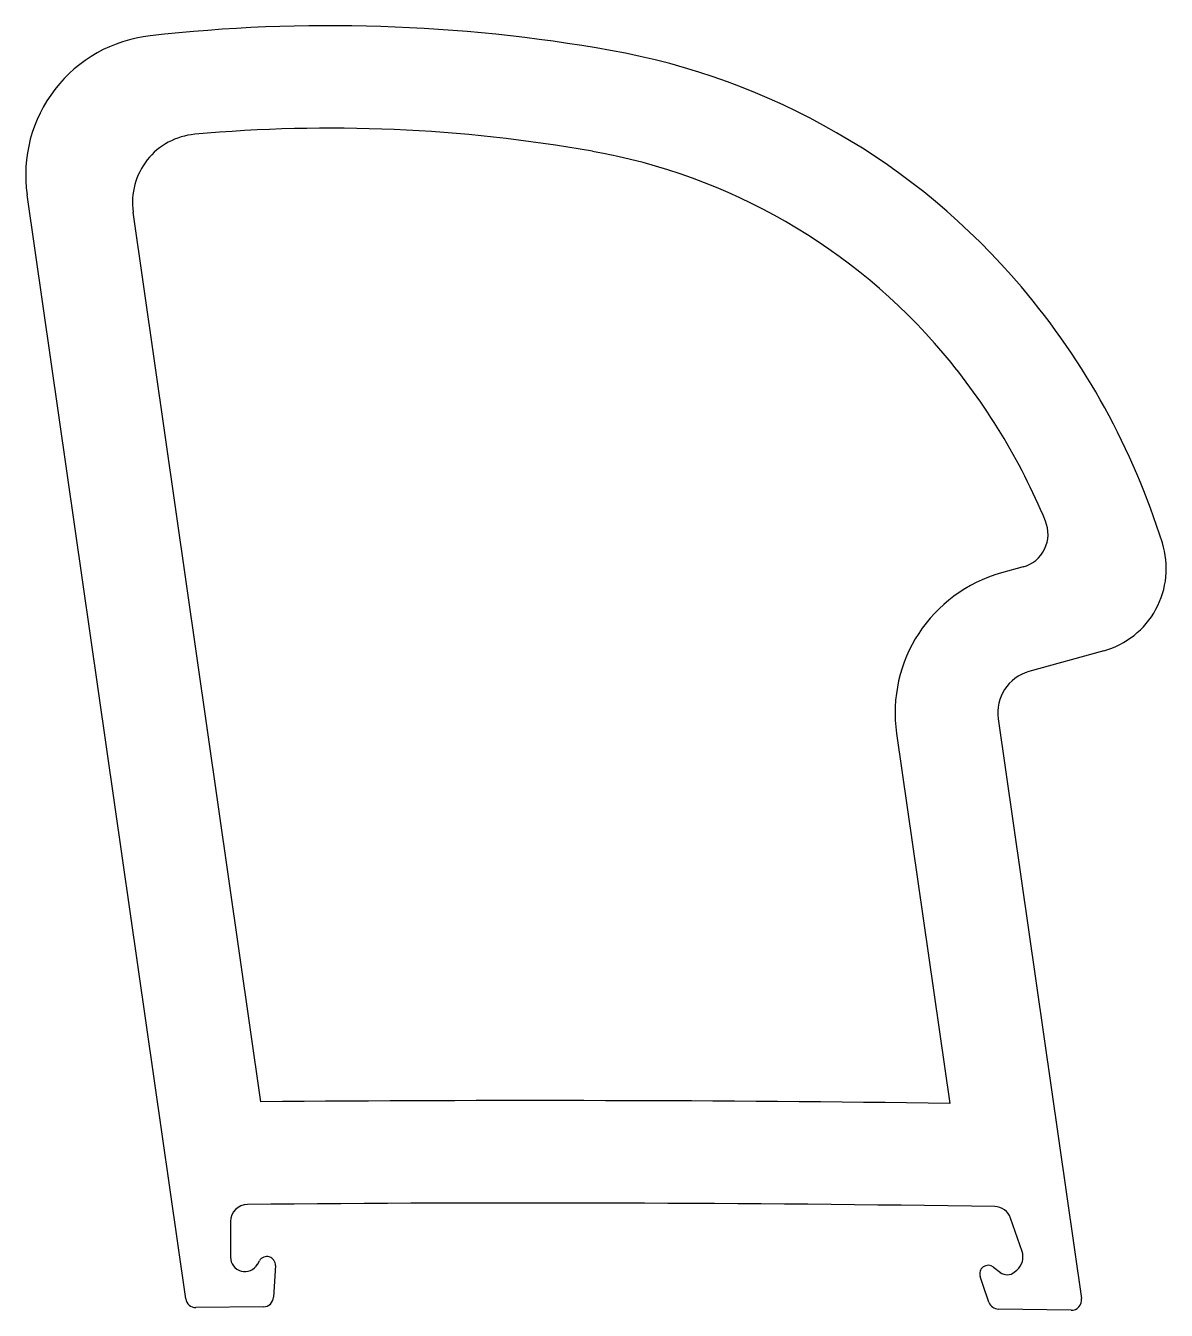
# Model space of a CAD drawing. Extents: x 2377.7 to 2411.1, y 1172.8 to 1210.4.
import ezdxf

# ---------------------------------------------------------------- set-up
doc = ezdxf.new("R2010")
doc.units = 0
doc.layers.get('0').update_dxf_attribs({"linetype": 'CONTINUOUS'})

msp = doc.modelspace()

# ---------------------------------------------------------------- linework, layer by layer
for p, q in [((2382.404, 1173.156), (2377.766, 1205.456)), ((2384.606, 1178.92), (2380.868, 1204.953)), ((2406.895, 1194.569), (2406.264, 1194.393)), ((2409.257, 1192.116), (2407.068, 1191.507)), ((2406.166, 1190.125), (2408.602, 1173.161)), ((2403.197, 1189.695), (2404.75, 1178.874)), ((2406.868, 1174.543), (2406.532, 1175.518)), ((2383.716, 1175.418), (2383.714, 1174.375)), ((2384.501, 1174.163), (2384.561, 1174.268)), ((2385.028, 1174.128), (2384.973, 1173.202)), ((2406.031, 1174.083), (2406.232, 1173.928)), ((2406.641, 1173.935), (2406.714, 1173.995)), ((2405.722, 1173.569), (2405.642, 1173.804)), ((2405.9, 1173.055), (2405.722, 1173.569)), ((2384.677, 1172.919), (2382.704, 1172.899)), ((2408.3, 1172.818), (2406.179, 1172.852))]:
    msp.add_line(p, q)
for centre, radius, start, end in [((2386.623, 1163.467), 46.941, 79.9338, 96.4309), ((2381.824, 1206.038), 4.1, 96.4309, 188.1708), ((2391.258, 1189.58), 20.419, 40.2142, 79.9338), ((2386.623, 1163.467), 43.941, 79.9338, 95.1638), ((2382.848, 1205.238), 2, 95.1638, 188.1708), ((2391.258, 1189.58), 17.419, 40.2142, 79.9338), ((2390.341, 1188.804), 21.621, 17.407, 40.2142), ((2390.341, 1188.804), 18.621, 22.4454, 40.2142), ((2406.627, 1195.532), 1, 285.5517, 22.4454), ((2408.586, 1194.524), 2.5, 285.5512, 17.4051), ((2407.403, 1190.299), 4.25, 105.5513, 188.1706), ((2407.404, 1190.303), 1.25, 105.568, 188.154), ((2392.601, 274.345), 904.61, 89.230445, 90.506345), ((2384.216, 1175.417), 0.5, 90.5556, 179.8821), ((2392.58, 275.718), 900.238, 89.14158, 90.532625), ((2406.059, 1175.355), 0.5, 19.0174, 89.1345), ((2384.136, 1174.375), 0.422, 179.9039, 329.9454), ((2384.778, 1174.143), 0.25, 356.6562, 149.9373), ((2406.395, 1174.38), 0.5, 309.5999, 19.0035), ((2405.878, 1173.885), 0.25, 52.3596, 199.0084), ((2406.432, 1174.187), 0.328, 232.3751, 309.5818), ((2384.674, 1173.22), 0.3, 270.5732, 356.5741), ((2382.701, 1173.199), 0.3, 188.2201, 270.5742), ((2406.184, 1173.153), 0.3, 199.0444, 269.1142), ((2408.304, 1173.119), 0.301, 269.2136, 7.9725)]:
    msp.add_arc(centre, radius, start, end)

doc.saveas('drawing.dxf')
